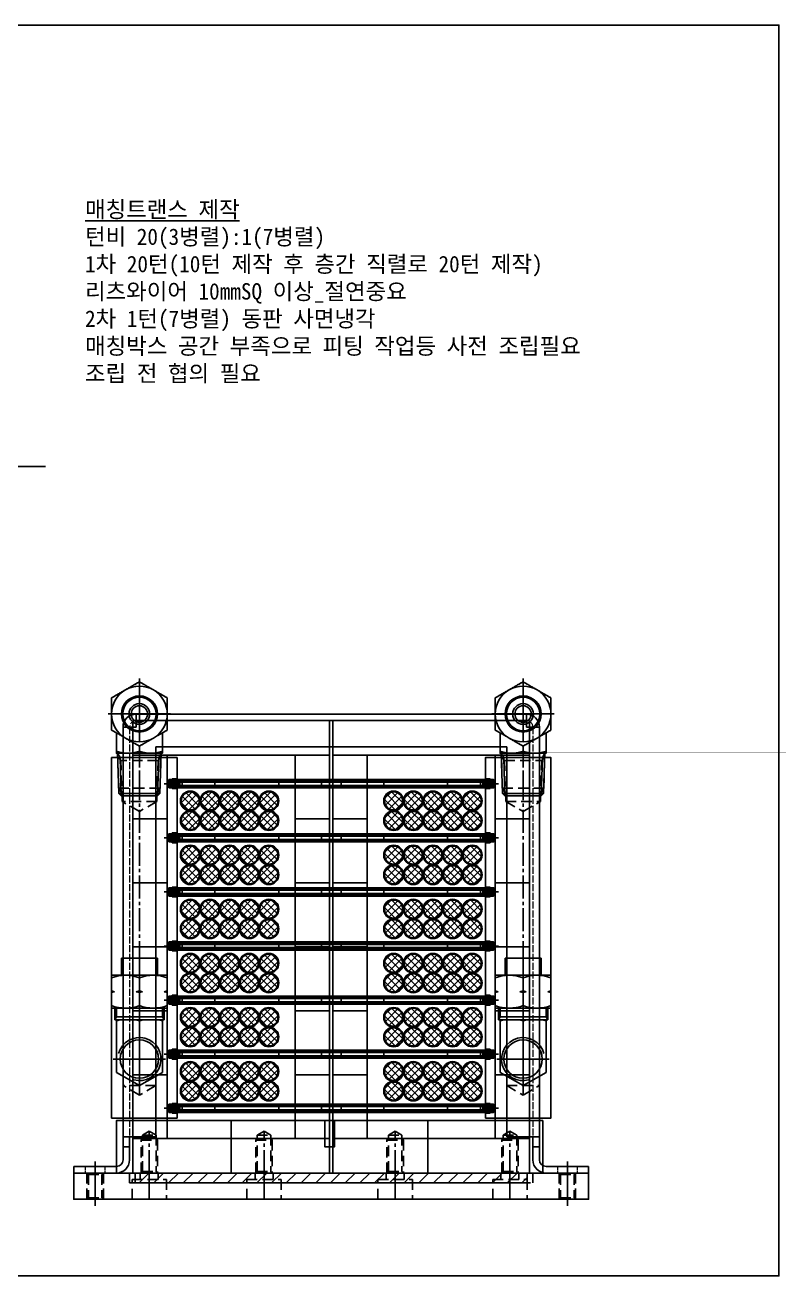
# Model space of a CAD drawing. Header units: millimetres. Extents: x 0 to 687, y 0 to 382.
# Drawn here: x 456.7 to 686.6, y 0 to 381.6 of the extents above; entities that cross this region are included whole.
import ezdxf

# ---------------------------------------------------------------- set-up
doc = ezdxf.new("R2010")
doc.units = ezdxf.units.MM
for name, pattern in [('CENTER', [50.8, 31.75, -6.35, 6.35, -6.35]), ('CENTER1', [10, 7, -1, 1, -1]), ('CENTER2', [28.575, 19.05, -3.175, 3.175, -3.175]), ('CHAIN', [0.3543, 0.2362, -0.0295, 0.0591, -0.0295]), ('DASHED', [0.2067, 0.1654, -0.0413]), ('HIDDEN2', [4.7625, 3.175, -1.5875]), ('HIDDENX2', [19.05, 12.7, -6.35])]:
    doc.linetypes.add(name, pattern=pattern)
for name, color, linetype in [('______', 7, 'Continuous'), ('CENTER', 1, 'CENTER'), ('PV-529CA', 7, 'Continuous'), ('THIN', 3, 'Continuous'), ('가는실선', 6, 'Continuous'), ('가시적인 것(ISO)', 7, 'Continuous'), ('외형선', 7, 'Continuous'), ('중심선', 3, 'CENTER2')]:
    doc.layers.add(name, color=color, linetype=linetype)
doc.layers.add('가려진 것(ISO)', color=2, linetype='DASHED', lineweight=18)
doc.layers.add('중심선(ISO)', color=1, linetype='CENTER', lineweight=25)
doc.styles.add('HAN', font='')
doc.styles.get("Standard").update_dxf_attribs({"font": 'ISOCP.SHX', "bigfont": 'WHGTXT.SHX'})
doc.styles.get('HAN').set_extended_font_data('GulimChe')
doc.dimstyles.new('PS-3', dxfattribs={"dimscale": 3, "dimtxt": 3.2, "dimasz": 2.5, "dimexe": 2, "dimexo": 2.5, "dimgap": 2, "dimtad": 1, "dimtoh": 1, "dimrnd": 0.05, "dimzin": 12, "dimdsep": 46, "dimtxsty": 'Standard', "dimcen": 0, "dimclrt": 2, "dimazin": 3, "dimtfac": 1, "dimtofl": 0, "dimtmove": 0, "dimatfit": 3, "dimfxl": 0, "dimtolj": 1, "dimtzin": 0, "dimarcsym": 0})

# ---------------------------------------------------------------- blocks, each defined once
blk = doc.blocks.new('A$C18066BA7')
for p, q in [((-19.35, 153.69), (-18.35, 153.69)), ((-19.35, 15.69), (-18.35, 15.69))]:
    blk.add_line(p, q)
at = {"color": 250}
for points in [[(-79.35, 153.69), (-79.35, 143.19), (-19.35, 143.19), (-19.35, 153.69)], [(41.65, 153.69), (41.65, 143.19), (-18.35, 143.19), (-18.35, 153.69)], [(-79.35, 26.19), (-79.35, 15.69), (-19.35, 15.69), (-19.35, 26.19)], [(41.65, 26.19), (41.65, 15.69), (-18.35, 15.69), (-18.35, 26.19)]]:
    blk.add_lwpolyline(points, close=True, dxfattribs=at)
for points in [[(-68.85, 123.69), (-68.85, 143.19), (-79.35, 143.19), (-79.35, 123.69), (-68.85, 123.69)], [(-29.85, 123.69), (-29.85, 143.19), (-19.35, 143.19), (-19.35, 123.69), (-29.85, 123.69)], [(-7.85, 123.69), (-7.85, 143.19), (-18.35, 143.19), (-18.35, 123.69), (-7.85, 123.69)], [(31.15, 123.69), (31.15, 143.19), (41.65, 143.19), (41.65, 123.69), (31.15, 123.69)], [(-68.85, 104.19), (-68.85, 123.69), (-79.35, 123.69), (-79.35, 104.19), (-68.85, 104.19)], [(-29.85, 104.19), (-29.85, 123.69), (-19.35, 123.69), (-19.35, 104.19), (-29.85, 104.19)], [(-7.85, 104.19), (-7.85, 123.69), (-18.35, 123.69), (-18.35, 104.19), (-7.85, 104.19)], [(31.15, 104.19), (31.15, 123.69), (41.65, 123.69), (41.65, 104.19), (31.15, 104.19)], [(-68.85, 84.69), (-68.85, 104.19), (-79.35, 104.19), (-79.35, 84.69), (-68.85, 84.69)], [(-29.85, 84.69), (-29.85, 104.19), (-19.35, 104.19), (-19.35, 84.69), (-29.85, 84.69)], [(-7.85, 84.69), (-7.85, 104.19), (-18.35, 104.19), (-18.35, 84.69), (-7.85, 84.69)], [(31.15, 84.69), (31.15, 104.19), (41.65, 104.19), (41.65, 84.69), (31.15, 84.69)], [(-68.85, 65.19), (-68.85, 84.69), (-79.35, 84.69), (-79.35, 65.19), (-68.85, 65.19)], [(-29.85, 65.19), (-29.85, 84.69), (-19.35, 84.69), (-19.35, 65.19), (-29.85, 65.19)], [(-7.85, 65.19), (-7.85, 84.69), (-18.35, 84.69), (-18.35, 65.19), (-7.85, 65.19)], [(31.15, 65.19), (31.15, 84.69), (41.65, 84.69), (41.65, 65.19), (31.15, 65.19)], [(-68.85, 45.69), (-68.85, 65.19), (-79.35, 65.19), (-79.35, 45.69), (-68.85, 45.69)], [(-29.85, 45.69), (-29.85, 65.19), (-19.35, 65.19), (-19.35, 45.69), (-29.85, 45.69)], [(-7.85, 45.69), (-7.85, 65.19), (-18.35, 65.19), (-18.35, 45.69), (-7.85, 45.69)], [(31.15, 45.69), (31.15, 65.19), (41.65, 65.19), (41.65, 45.69), (31.15, 45.69)], [(-68.85, 26.19), (-68.85, 45.69), (-79.35, 45.69), (-79.35, 26.19), (-68.85, 26.19)], [(-29.85, 26.19), (-29.85, 45.69), (-19.35, 45.69), (-19.35, 26.19), (-29.85, 26.19)], [(-7.85, 26.19), (-7.85, 45.69), (-18.35, 45.69), (-18.35, 26.19), (-7.85, 26.19)], [(31.15, 26.19), (31.15, 45.69), (41.65, 45.69), (41.65, 26.19), (31.15, 26.19)]]:
    blk.add_lwpolyline(points, dxfattribs=at)
blk = doc.blocks.new('A$C64147AFC')
at = {"color": 3}
for p, q in [((-95.5, 2.5), (-95.5, 2)), ((-95.5, 0.5), (-95.5, 0)), ((-3.5, 2.5), (-3.5, 2)), ((-3.5, 0.5), (-3.5, 0))]:
    blk.add_line(p, q, dxfattribs=at)
at = {"color": 1}
for p, q in [((-95, 0.75), (-95, 1.75)), ((-4, 0.75), (-4, 1.75))]:
    blk.add_line(p, q, dxfattribs=at)
at = {"color": 252}
for p, q in [((-85, 1.75), (-85, 0.75)), ((-52.5, 1.75), (-52.5, 0.75)), ((-46.5, 1.75), (-46.5, 0.75)), ((-14, 1.75), (-14, 0.75))]:
    blk.add_line(p, q, dxfattribs=at)
at = {"color": 2, "linetype": 'HIDDENX2'}
for p, q in [((-65.5, 0.75), (-65.5, 1.75)), ((-61.5, 2.25), (-61.5, 2.5)), ((-61.5, 2), (-61.5, 2.25)), ((-61.5, 0.5), (-61.5, 0.25)), ((-61.5, 0.25), (-61.5, 0)), ((-37.5, 2.25), (-37.5, 2.5)), ((-37.5, 2), (-37.5, 2.25)), ((-37.5, 0.5), (-37.5, 0.25)), ((-37.5, 0.25), (-37.5, 0)), ((-33.5, 0.75), (-33.5, 1.75))]:
    blk.add_line(p, q, dxfattribs=at)
at = {"color": 1}
blk.add_lwpolyline([(0.5, 0.75), (-99.5, 0.75), (-99.5, 1.75), (0.5, 1.75)], close=True, dxfattribs=at)
at = {"color": 3}
for points in [[(-99, 2.25), (0, 2.25), (0, 2.5), (-99, 2.5)], [(-99, 2), (0, 2), (0, 2.25), (-99, 2.25)], [(-99, 0.25), (0, 0.25), (0, 0.5), (-99, 0.5)], [(-99, 0), (0, 0), (0, 0.25), (-99, 0.25)]]:
    blk.add_lwpolyline(points, close=True, dxfattribs=at)
blk = doc.blocks.new('A$C630739C4')
h = blk.add_hatch()
h.set_pattern_fill('ANSI37', color=1, scale=0.5)
h.set_pattern_definition([(45, (-2245.9198, -538.1216), (-1.122532, 1.122532), []), (135, (-2245.9198, -538.1216), (-1.122532, -1.122532), [])])
h.paths.add_polyline_path([(-21.25, 91.5, 1), (-26.75, 91.5, 1)])
h = blk.add_hatch()
h.set_pattern_fill('ANSI37', color=1, scale=0.5)
h.set_pattern_definition([(45, (-2239.9198, -538.1216), (-1.122532, 1.122532), []), (135, (-2239.9198, -538.1216), (-1.122532, -1.122532), [])])
h.paths.add_polyline_path([(-15.25, 91.5, 1), (-20.75, 91.5, 1)])
h = blk.add_hatch()
h.set_pattern_fill('ANSI37', color=1, scale=0.5)
h.set_pattern_definition([(45, (-2233.9198, -538.1216), (-1.122532, 1.122532), []), (135, (-2233.9198, -538.1216), (-1.122532, -1.122532), [])])
h.paths.add_polyline_path([(-9.25, 91.5, 1), (-14.75, 91.5, 1)])
h = blk.add_hatch()
h.set_pattern_fill('ANSI37', color=1, scale=0.5)
h.set_pattern_definition([(45, (-2227.9198, -538.1216), (-1.122532, 1.122532), []), (135, (-2227.9198, -538.1216), (-1.122532, -1.122532), [])])
h.paths.add_polyline_path([(-3.25, 91.5, 1), (-8.75, 91.5, 1)])
h = blk.add_hatch()
h.set_pattern_fill('ANSI37', color=1, scale=0.5)
h.set_pattern_definition([(45, (-2221.9198, -538.1216), (-1.122532, 1.122532), []), (135, (-2221.9198, -538.1216), (-1.122532, -1.122532), [])])
h.paths.add_polyline_path([(2.75, 91.5, 1), (-2.75, 91.5, 1)])
h = blk.add_hatch()
h.set_pattern_fill('ANSI37', color=1, scale=0.5)
h.set_pattern_definition([(45, (-2245.9198, -544.1216), (-1.122532, 1.122532), []), (135, (-2245.9198, -544.1216), (-1.122532, -1.122532), [])])
h.paths.add_polyline_path([(-21.25, 85.5, 1), (-26.75, 85.5, 1)])
h = blk.add_hatch()
h.set_pattern_fill('ANSI37', color=1, scale=0.5)
h.set_pattern_definition([(45, (-2239.9198, -544.1216), (-1.122532, 1.122532), []), (135, (-2239.9198, -544.1216), (-1.122532, -1.122532), [])])
h.paths.add_polyline_path([(-15.25, 85.5, 1), (-20.75, 85.5, 1)])
h = blk.add_hatch()
h.set_pattern_fill('ANSI37', color=1, scale=0.5)
h.set_pattern_definition([(45, (-2233.9198, -544.1216), (-1.122532, 1.122532), []), (135, (-2233.9198, -544.1216), (-1.122532, -1.122532), [])])
h.paths.add_polyline_path([(-9.25, 85.5, 1), (-14.75, 85.5, 1)])
h = blk.add_hatch()
h.set_pattern_fill('ANSI37', color=1, scale=0.5)
h.set_pattern_definition([(45, (-2227.9198, -544.1216), (-1.122532, 1.122532), []), (135, (-2227.9198, -544.1216), (-1.122532, -1.122532), [])])
h.paths.add_polyline_path([(-3.25, 85.5, 1), (-8.75, 85.5, 1)])
h = blk.add_hatch()
h.set_pattern_fill('ANSI37', color=1, scale=0.5)
h.set_pattern_definition([(45, (-2221.9198, -544.1216), (-1.122532, 1.122532), []), (135, (-2221.9198, -544.1216), (-1.122532, -1.122532), [])])
h.paths.add_polyline_path([(2.75, 85.5, 1), (-2.75, 85.5, 1)])
h = blk.add_hatch()
h.set_pattern_fill('ANSI37', color=1, scale=0.5)
h.set_pattern_definition([(45, (-2245.9198, -554.6216), (-1.122532, 1.122532), []), (135, (-2245.9198, -554.6216), (-1.122532, -1.122532), [])])
h.paths.add_polyline_path([(-21.25, 75, 1), (-26.75, 75, 1)])
h = blk.add_hatch()
h.set_pattern_fill('ANSI37', color=1, scale=0.5)
h.set_pattern_definition([(45, (-2239.9198, -554.6216), (-1.122532, 1.122532), []), (135, (-2239.9198, -554.6216), (-1.122532, -1.122532), [])])
h.paths.add_polyline_path([(-15.25, 75, 1), (-20.75, 75, 1)])
h = blk.add_hatch()
h.set_pattern_fill('ANSI37', color=1, scale=0.5)
h.set_pattern_definition([(45, (-2233.9198, -554.6216), (-1.122532, 1.122532), []), (135, (-2233.9198, -554.6216), (-1.122532, -1.122532), [])])
h.paths.add_polyline_path([(-9.25, 75, 1), (-14.75, 75, 1)])
h = blk.add_hatch()
h.set_pattern_fill('ANSI37', color=1, scale=0.5)
h.set_pattern_definition([(45, (-2227.9198, -554.6216), (-1.122532, 1.122532), []), (135, (-2227.9198, -554.6216), (-1.122532, -1.122532), [])])
h.paths.add_polyline_path([(-3.25, 75, 1), (-8.75, 75, 1)])
h = blk.add_hatch()
h.set_pattern_fill('ANSI37', color=1, scale=0.5)
h.set_pattern_definition([(45, (-2221.9198, -554.6216), (-1.122532, 1.122532), []), (135, (-2221.9198, -554.6216), (-1.122532, -1.122532), [])])
h.paths.add_polyline_path([(2.75, 75, 1), (-2.75, 75, 1)])
h = blk.add_hatch()
h.set_pattern_fill('ANSI37', color=1, scale=0.5)
h.set_pattern_definition([(45, (-2245.9198, -560.6216), (-1.122532, 1.122532), []), (135, (-2245.9198, -560.6216), (-1.122532, -1.122532), [])])
h.paths.add_polyline_path([(-21.25, 69, 1), (-26.75, 69, 1)])
h = blk.add_hatch()
h.set_pattern_fill('ANSI37', color=1, scale=0.5)
h.set_pattern_definition([(45, (-2239.9198, -560.6216), (-1.122532, 1.122532), []), (135, (-2239.9198, -560.6216), (-1.122532, -1.122532), [])])
h.paths.add_polyline_path([(-15.25, 69, 1), (-20.75, 69, 1)])
h = blk.add_hatch()
h.set_pattern_fill('ANSI37', color=1, scale=0.5)
h.set_pattern_definition([(45, (-2233.9198, -560.6216), (-1.122532, 1.122532), []), (135, (-2233.9198, -560.6216), (-1.122532, -1.122532), [])])
h.paths.add_polyline_path([(-9.25, 69, 1), (-14.75, 69, 1)])
h = blk.add_hatch()
h.set_pattern_fill('ANSI37', color=1, scale=0.5)
h.set_pattern_definition([(45, (-2227.9198, -560.6216), (-1.122532, 1.122532), []), (135, (-2227.9198, -560.6216), (-1.122532, -1.122532), [])])
h.paths.add_polyline_path([(-3.25, 69, 1), (-8.75, 69, 1)])
h = blk.add_hatch()
h.set_pattern_fill('ANSI37', color=1, scale=0.5)
h.set_pattern_definition([(45, (-2221.9198, -560.6216), (-1.122532, 1.122532), []), (135, (-2221.9198, -560.6216), (-1.122532, -1.122532), [])])
h.paths.add_polyline_path([(2.75, 69, 1), (-2.75, 69, 1)])
h = blk.add_hatch()
h.set_pattern_fill('ANSI37', color=1, scale=0.5)
h.set_pattern_definition([(45, (-2245.9198, -571.1216), (-1.122532, 1.122532), []), (135, (-2245.9198, -571.1216), (-1.122532, -1.122532), [])])
h.paths.add_polyline_path([(-21.25, 58.5, 1), (-26.75, 58.5, 1)])
h = blk.add_hatch()
h.set_pattern_fill('ANSI37', color=1, scale=0.5)
h.set_pattern_definition([(45, (-2239.9198, -571.1216), (-1.122532, 1.122532), []), (135, (-2239.9198, -571.1216), (-1.122532, -1.122532), [])])
h.paths.add_polyline_path([(-15.25, 58.5, 1), (-20.75, 58.5, 1)])
h = blk.add_hatch()
h.set_pattern_fill('ANSI37', color=1, scale=0.5)
h.set_pattern_definition([(45, (-2233.9198, -571.1216), (-1.122532, 1.122532), []), (135, (-2233.9198, -571.1216), (-1.122532, -1.122532), [])])
h.paths.add_polyline_path([(-9.25, 58.5, 1), (-14.75, 58.5, 1)])
h = blk.add_hatch()
h.set_pattern_fill('ANSI37', color=1, scale=0.5)
h.set_pattern_definition([(45, (-2227.9198, -571.1216), (-1.122532, 1.122532), []), (135, (-2227.9198, -571.1216), (-1.122532, -1.122532), [])])
h.paths.add_polyline_path([(-3.25, 58.5, 1), (-8.75, 58.5, 1)])
h = blk.add_hatch()
h.set_pattern_fill('ANSI37', color=1, scale=0.5)
h.set_pattern_definition([(45, (-2221.9198, -571.1216), (-1.122532, 1.122532), []), (135, (-2221.9198, -571.1216), (-1.122532, -1.122532), [])])
h.paths.add_polyline_path([(2.75, 58.5, 1), (-2.75, 58.5, 1)])
h = blk.add_hatch()
h.set_pattern_fill('ANSI37', color=1, scale=0.5)
h.set_pattern_definition([(45, (-2245.9198, -577.1216), (-1.122532, 1.122532), []), (135, (-2245.9198, -577.1216), (-1.122532, -1.122532), [])])
h.paths.add_polyline_path([(-21.25, 52.5, 1), (-26.75, 52.5, 1)])
h = blk.add_hatch()
h.set_pattern_fill('ANSI37', color=1, scale=0.5)
h.set_pattern_definition([(45, (-2239.9198, -577.1216), (-1.122532, 1.122532), []), (135, (-2239.9198, -577.1216), (-1.122532, -1.122532), [])])
h.paths.add_polyline_path([(-15.25, 52.5, 1), (-20.75, 52.5, 1)])
h = blk.add_hatch()
h.set_pattern_fill('ANSI37', color=1, scale=0.5)
h.set_pattern_definition([(45, (-2233.9198, -577.1216), (-1.122532, 1.122532), []), (135, (-2233.9198, -577.1216), (-1.122532, -1.122532), [])])
h.paths.add_polyline_path([(-9.25, 52.5, 1), (-14.75, 52.5, 1)])
h = blk.add_hatch()
h.set_pattern_fill('ANSI37', color=1, scale=0.5)
h.set_pattern_definition([(45, (-2227.9198, -577.1216), (-1.122532, 1.122532), []), (135, (-2227.9198, -577.1216), (-1.122532, -1.122532), [])])
h.paths.add_polyline_path([(-3.25, 52.5, 1), (-8.75, 52.5, 1)])
h = blk.add_hatch()
h.set_pattern_fill('ANSI37', color=1, scale=0.5)
h.set_pattern_definition([(45, (-2221.9198, -577.1216), (-1.122532, 1.122532), []), (135, (-2221.9198, -577.1216), (-1.122532, -1.122532), [])])
h.paths.add_polyline_path([(2.75, 52.5, 1), (-2.75, 52.5, 1)])
h = blk.add_hatch()
h.set_pattern_fill('ANSI37', color=1, scale=0.5)
h.set_pattern_definition([(45, (-2245.9198, -587.6216), (-1.122532, 1.122532), []), (135, (-2245.9198, -587.6216), (-1.122532, -1.122532), [])])
h.paths.add_polyline_path([(-21.25, 42, 1), (-26.75, 42, 1)])
h = blk.add_hatch()
h.set_pattern_fill('ANSI37', color=1, scale=0.5)
h.set_pattern_definition([(45, (-2239.9198, -587.6216), (-1.122532, 1.122532), []), (135, (-2239.9198, -587.6216), (-1.122532, -1.122532), [])])
h.paths.add_polyline_path([(-15.25, 42, 1), (-20.75, 42, 1)])
h = blk.add_hatch()
h.set_pattern_fill('ANSI37', color=1, scale=0.5)
h.set_pattern_definition([(45, (-2233.9198, -587.6216), (-1.122532, 1.122532), []), (135, (-2233.9198, -587.6216), (-1.122532, -1.122532), [])])
h.paths.add_polyline_path([(-9.25, 42, 1), (-14.75, 42, 1)])
h = blk.add_hatch()
h.set_pattern_fill('ANSI37', color=1, scale=0.5)
h.set_pattern_definition([(45, (-2227.9198, -587.6216), (-1.122532, 1.122532), []), (135, (-2227.9198, -587.6216), (-1.122532, -1.122532), [])])
h.paths.add_polyline_path([(-3.25, 42, 1), (-8.75, 42, 1)])
h = blk.add_hatch()
h.set_pattern_fill('ANSI37', color=1, scale=0.5)
h.set_pattern_definition([(45, (-2221.9198, -587.6216), (-1.122532, 1.122532), []), (135, (-2221.9198, -587.6216), (-1.122532, -1.122532), [])])
h.paths.add_polyline_path([(2.75, 42, 1), (-2.75, 42, 1)])
h = blk.add_hatch()
h.set_pattern_fill('ANSI37', color=1, scale=0.5)
h.set_pattern_definition([(45, (-2245.9198, -593.6216), (-1.122532, 1.122532), []), (135, (-2245.9198, -593.6216), (-1.122532, -1.122532), [])])
h.paths.add_polyline_path([(-21.25, 36, 1), (-26.75, 36, 1)])
h = blk.add_hatch()
h.set_pattern_fill('ANSI37', color=1, scale=0.5)
h.set_pattern_definition([(45, (-2239.9198, -593.6216), (-1.122532, 1.122532), []), (135, (-2239.9198, -593.6216), (-1.122532, -1.122532), [])])
h.paths.add_polyline_path([(-15.25, 36, 1), (-20.75, 36, 1)])
h = blk.add_hatch()
h.set_pattern_fill('ANSI37', color=1, scale=0.5)
h.set_pattern_definition([(45, (-2233.9198, -593.6216), (-1.122532, 1.122532), []), (135, (-2233.9198, -593.6216), (-1.122532, -1.122532), [])])
h.paths.add_polyline_path([(-9.25, 36, 1), (-14.75, 36, 1)])
h = blk.add_hatch()
h.set_pattern_fill('ANSI37', color=1, scale=0.5)
h.set_pattern_definition([(45, (-2227.9198, -593.6216), (-1.122532, 1.122532), []), (135, (-2227.9198, -593.6216), (-1.122532, -1.122532), [])])
h.paths.add_polyline_path([(-3.25, 36, 1), (-8.75, 36, 1)])
h = blk.add_hatch()
h.set_pattern_fill('ANSI37', color=1, scale=0.5)
h.set_pattern_definition([(45, (-2221.9198, -593.6216), (-1.122532, 1.122532), []), (135, (-2221.9198, -593.6216), (-1.122532, -1.122532), [])])
h.paths.add_polyline_path([(2.75, 36, 1), (-2.75, 36, 1)])
h = blk.add_hatch()
h.set_pattern_fill('ANSI37', color=1, scale=0.5)
h.set_pattern_definition([(45, (-2245.9198, -604.1216), (-1.122532, 1.122532), []), (135, (-2245.9198, -604.1216), (-1.122532, -1.122532), [])])
h.paths.add_polyline_path([(-21.25, 25.5, 1), (-26.75, 25.5, 1)])
h = blk.add_hatch()
h.set_pattern_fill('ANSI37', color=1, scale=0.5)
h.set_pattern_definition([(45, (-2239.9198, -604.1216), (-1.122532, 1.122532), []), (135, (-2239.9198, -604.1216), (-1.122532, -1.122532), [])])
h.paths.add_polyline_path([(-15.25, 25.5, 1), (-20.75, 25.5, 1)])
h = blk.add_hatch()
h.set_pattern_fill('ANSI37', color=1, scale=0.5)
h.set_pattern_definition([(45, (-2233.9198, -604.1216), (-1.122532, 1.122532), []), (135, (-2233.9198, -604.1216), (-1.122532, -1.122532), [])])
h.paths.add_polyline_path([(-9.25, 25.5, 1), (-14.75, 25.5, 1)])
h = blk.add_hatch()
h.set_pattern_fill('ANSI37', color=1, scale=0.5)
h.set_pattern_definition([(45, (-2227.9198, -604.1216), (-1.122532, 1.122532), []), (135, (-2227.9198, -604.1216), (-1.122532, -1.122532), [])])
h.paths.add_polyline_path([(-3.25, 25.5, 1), (-8.75, 25.5, 1)])
h = blk.add_hatch()
h.set_pattern_fill('ANSI37', color=1, scale=0.5)
h.set_pattern_definition([(45, (-2221.9198, -604.1216), (-1.122532, 1.122532), []), (135, (-2221.9198, -604.1216), (-1.122532, -1.122532), [])])
h.paths.add_polyline_path([(2.75, 25.5, 1), (-2.75, 25.5, 1)])
h = blk.add_hatch()
h.set_pattern_fill('ANSI37', color=1, scale=0.5)
h.set_pattern_definition([(45, (-2245.9198, -610.1216), (-1.122532, 1.122532), []), (135, (-2245.9198, -610.1216), (-1.122532, -1.122532), [])])
h.paths.add_polyline_path([(-21.25, 19.5, 1), (-26.75, 19.5, 1)])
h = blk.add_hatch()
h.set_pattern_fill('ANSI37', color=1, scale=0.5)
h.set_pattern_definition([(45, (-2239.9198, -610.1216), (-1.122532, 1.122532), []), (135, (-2239.9198, -610.1216), (-1.122532, -1.122532), [])])
h.paths.add_polyline_path([(-15.25, 19.5, 1), (-20.75, 19.5, 1)])
h = blk.add_hatch()
h.set_pattern_fill('ANSI37', color=1, scale=0.5)
h.set_pattern_definition([(45, (-2233.9198, -610.1216), (-1.122532, 1.122532), []), (135, (-2233.9198, -610.1216), (-1.122532, -1.122532), [])])
h.paths.add_polyline_path([(-9.25, 19.5, 1), (-14.75, 19.5, 1)])
h = blk.add_hatch()
h.set_pattern_fill('ANSI37', color=1, scale=0.5)
h.set_pattern_definition([(45, (-2227.9198, -610.1216), (-1.122532, 1.122532), []), (135, (-2227.9198, -610.1216), (-1.122532, -1.122532), [])])
h.paths.add_polyline_path([(-3.25, 19.5, 1), (-8.75, 19.5, 1)])
h = blk.add_hatch()
h.set_pattern_fill('ANSI37', color=1, scale=0.5)
h.set_pattern_definition([(45, (-2221.9198, -610.1216), (-1.122532, 1.122532), []), (135, (-2221.9198, -610.1216), (-1.122532, -1.122532), [])])
h.paths.add_polyline_path([(2.75, 19.5, 1), (-2.75, 19.5, 1)])
h = blk.add_hatch()
h.set_pattern_fill('ANSI37', color=1, scale=0.5)
h.set_pattern_definition([(45, (-2245.9198, -620.6216), (-1.122532, 1.122532), []), (135, (-2245.9198, -620.6216), (-1.122532, -1.122532), [])])
h.paths.add_polyline_path([(-21.25, 9, 1), (-26.75, 9, 1)])
h = blk.add_hatch()
h.set_pattern_fill('ANSI37', color=1, scale=0.5)
h.set_pattern_definition([(45, (-2239.9198, -620.6216), (-1.122532, 1.122532), []), (135, (-2239.9198, -620.6216), (-1.122532, -1.122532), [])])
h.paths.add_polyline_path([(-15.25, 9, 1), (-20.75, 9, 1)])
h = blk.add_hatch()
h.set_pattern_fill('ANSI37', color=1, scale=0.5)
h.set_pattern_definition([(45, (-2233.9198, -620.6216), (-1.122532, 1.122532), []), (135, (-2233.9198, -620.6216), (-1.122532, -1.122532), [])])
h.paths.add_polyline_path([(-9.25, 9, 1), (-14.75, 9, 1)])
h = blk.add_hatch()
h.set_pattern_fill('ANSI37', color=1, scale=0.5)
h.set_pattern_definition([(45, (-2227.9198, -620.6216), (-1.122532, 1.122532), []), (135, (-2227.9198, -620.6216), (-1.122532, -1.122532), [])])
h.paths.add_polyline_path([(-3.25, 9, 1), (-8.75, 9, 1)])
h = blk.add_hatch()
h.set_pattern_fill('ANSI37', color=1, scale=0.5)
h.set_pattern_definition([(45, (-2221.9198, -620.6216), (-1.122532, 1.122532), []), (135, (-2221.9198, -620.6216), (-1.122532, -1.122532), [])])
h.paths.add_polyline_path([(2.75, 9, 1), (-2.75, 9, 1)])
h = blk.add_hatch()
h.set_pattern_fill('ANSI37', color=1, scale=0.5)
h.set_pattern_definition([(45, (-2245.9198, -626.6216), (-1.122532, 1.122532), []), (135, (-2245.9198, -626.6216), (-1.122532, -1.122532), [])])
h.paths.add_polyline_path([(-21.25, 3, 1), (-26.75, 3, 1)])
h = blk.add_hatch()
h.set_pattern_fill('ANSI37', color=1, scale=0.5)
h.set_pattern_definition([(45, (-2239.9198, -626.6216), (-1.122532, 1.122532), []), (135, (-2239.9198, -626.6216), (-1.122532, -1.122532), [])])
h.paths.add_polyline_path([(-15.25, 3, 1), (-20.75, 3, 1)])
h = blk.add_hatch()
h.set_pattern_fill('ANSI37', color=1, scale=0.5)
h.set_pattern_definition([(45, (-2233.9198, -626.6216), (-1.122532, 1.122532), []), (135, (-2233.9198, -626.6216), (-1.122532, -1.122532), [])])
h.paths.add_polyline_path([(-9.25, 3, 1), (-14.75, 3, 1)])
h = blk.add_hatch()
h.set_pattern_fill('ANSI37', color=1, scale=0.5)
h.set_pattern_definition([(45, (-2227.9198, -626.6216), (-1.122532, 1.122532), []), (135, (-2227.9198, -626.6216), (-1.122532, -1.122532), [])])
h.paths.add_polyline_path([(-3.25, 3, 1), (-8.75, 3, 1)])
h = blk.add_hatch()
h.set_pattern_fill('ANSI37', color=1, scale=0.5)
h.set_pattern_definition([(45, (-2221.9198, -626.6216), (-1.122532, 1.122532), []), (135, (-2221.9198, -626.6216), (-1.122532, -1.122532), [])])
h.paths.add_polyline_path([(2.75, 3, 1), (-2.75, 3, 1)])
for centre in [(-24, 91.5), (-18, 91.5), (-12, 91.5), (-6, 91.5), (0, 91.5), (-24, 85.5), (-18, 85.5), (-12, 85.5), (-6, 85.5), (0, 85.5), (-24, 75), (-18, 75), (-12, 75), (-6, 75), (0, 75), (-24, 69), (-18, 69), (-12, 69), (-6, 69), (0, 69), (-24, 58.5), (-18, 58.5), (-12, 58.5), (-6, 58.5), (0, 58.5), (-24, 52.5), (-18, 52.5), (-12, 52.5), (-6, 52.5), (0, 52.5), (-24, 42), (-18, 42), (-12, 42), (-6, 42), (0, 42), (-24, 36), (-18, 36), (-12, 36), (-6, 36), (0, 36), (-24, 25.5), (-18, 25.5), (-12, 25.5), (-6, 25.5), (0, 25.5), (-24, 19.5), (-18, 19.5), (-12, 19.5), (-6, 19.5), (0, 19.5), (-24, 9), (-18, 9), (-12, 9), (-6, 9), (0, 9), (-24, 3), (-18, 3), (-12, 3), (-6, 3), (0, 3)]:
    blk.add_circle(centre, 3)
at = {"color": 1}
for centre in [(-24, 91.5), (-18, 91.5), (-12, 91.5), (-6, 91.5), (0, 91.5), (-24, 85.5), (-18, 85.5), (-12, 85.5), (-6, 85.5), (0, 85.5), (-24, 75), (-18, 75), (-12, 75), (-6, 75), (0, 75), (-24, 69), (-18, 69), (-12, 69), (-6, 69), (0, 69), (-24, 58.5), (-18, 58.5), (-12, 58.5), (-6, 58.5), (0, 58.5), (-24, 52.5), (-18, 52.5), (-12, 52.5), (-6, 52.5), (0, 52.5), (-24, 42), (-18, 42), (-12, 42), (-6, 42), (0, 42), (-24, 36), (-18, 36), (-12, 36), (-6, 36), (0, 36), (-24, 25.5), (-18, 25.5), (-12, 25.5), (-6, 25.5), (0, 25.5), (-24, 19.5), (-18, 19.5), (-12, 19.5), (-6, 19.5), (0, 19.5), (-24, 9), (-18, 9), (-12, 9), (-6, 9), (0, 9), (-24, 3), (-18, 3), (-12, 3), (-6, 3), (0, 3)]:
    blk.add_circle(centre, 2.75, dxfattribs=at)
blk = doc.blocks.new('A$C12E02908')
at = {"color": 1, "linetype": 'CENTER1'}
for p, q in [((-8.5, -95), (-8.5, 8)), ((4, 0), (-1, 0)), ((4, -16.5), (-1, -16.5)), ((4, -33), (-1, -33)), ((4, -49.5), (-1, -49.5)), ((4, -66), (-1, -66)), ((4, -82.5), (-1, -82.5)), ((4, -99), (-1, -99))]:
    blk.add_line(p, q, dxfattribs=at)
at = {"color": 1}
blk.add_lwpolyline([(3, -102), (3, 8), (-17, 8), (-17, -102)], close=True, dxfattribs=at)
blk.add_circle((-8.5, -84), 5.85)
at = {"layer": '______', "color": 2, "linetype": 'HIDDEN2'}
for p, q in [((1.5, 0.75), (0, 0.75)), ((0, 0.75), (0, -0.75)), ((1.5, -1.5), (1.5, 1.5)), ((3, 1.5), (1.5, 1.5)), ((-2.22, -1.4), (-14.78, -1.4)), ((1.5, -0.75), (0, -0.75)), ((3, -1.5), (1.5, -1.5)), ((-3.2, -5.41), (-13.8, -5.41)), ((1.5, -18), (1.5, -15)), ((3, -15), (1.5, -15)), ((0, -15.75), (0, -17.25)), ((1.5, -15.75), (0, -15.75)), ((1.5, -17.25), (0, -17.25)), ((3, -18), (1.5, -18)), ((1.5, -32.25), (0, -32.25)), ((0, -32.25), (0, -33.75)), ((1.5, -33.75), (0, -33.75)), ((1.5, -34.5), (1.5, -31.5)), ((3, -31.5), (1.5, -31.5)), ((3, -34.5), (1.5, -34.5)), ((0, -48.75), (0, -50.25)), ((1.5, -48.75), (0, -48.75)), ((1.5, -51), (1.5, -48)), ((3, -48), (1.5, -48)), ((1.5, -50.25), (0, -50.25)), ((3, -51), (1.5, -51)), ((1.5, -67.5), (1.5, -64.5)), ((3, -64.5), (1.5, -64.5)), ((0, -65.25), (0, -66.75)), ((1.5, -65.25), (0, -65.25)), ((1.5, -66.75), (0, -66.75)), ((3, -67.5), (1.5, -67.5)), ((0, -81.75), (0, -83.25)), ((1.5, -81.75), (0, -81.75)), ((1.5, -83.25), (0, -83.25)), ((1.5, -84), (1.5, -81)), ((3, -81), (1.5, -81)), ((3, -84), (1.5, -84)), ((-3.5, -92), (-13.5, -92)), ((0, -98.25), (0, -99.75)), ((1.5, -98.25), (0, -98.25)), ((1.5, -100.5), (1.5, -97.5)), ((3, -97.5), (1.5, -97.5)), ((1.5, -99.75), (0, -99.75)), ((3, -100.5), (1.5, -100.5))]:
    blk.add_line(p, q, dxfattribs=at)
for points in [[(-13.88, -2.97), (-14.78, -1.4), (-15.08, 8)], [(-1.92, 8), (-2.81, 7.12), (-14.19, 7.12), (-15.08, 8)], [(-1.92, 8), (-2.22, -1.4), (-3.12, -2.97)], [(-2.81, 7.12), (-3.2, -5.41), (-8.5, -8.47), (-13.8, -5.41), (-14.19, 7.12)], [(-3.5, -5.59), (-3.5, -92), (-8.5, -95), (-13.5, -92), (-13.5, -5.59)]]:
    blk.add_lwpolyline(points, dxfattribs=at)
at = {"layer": 'CENTER'}
for p, q in [((-8.5, -77.42), (-8.5, -90.58)), ((-15.08, -84), (-1.92, -84))]:
    blk.add_line(p, q, dxfattribs=at)
at = {"layer": 'THIN'}
blk.add_arc((-8.5, -84), 6.58, 255, 165, dxfattribs=at)
blk = doc.blocks.new('A$C664A2258')
at = {"layer": 'PV-529CA'}
for p, q in [((15.56, 8.5), (15.56, 7.36)), ((25.56, 8.5), (25.56, 7.36)), ((12, 7.5), (15.56, 7.5)), ((15.56, 7.36), (15.56, 0)), ((25.56, 7.36), (25.56, 0)), ((25.56, 5.5), (30.77, 5.5)), ((30.77, 5.5), (30.77, -5.5)), ((15.56, 0), (15.56, -7.36)), ((25.56, 0), (25.56, -8.5)), ((12, -7.5), (15.56, -7.5)), ((15.56, -7.36), (15.56, -8.5)), ((25.56, -5.5), (30.77, -5.5))]:
    blk.add_line(p, q, dxfattribs=at)
at = {"layer": '가는실선'}
for p, q in [((12, 7.5), (12.87, 7)), ((12.87, 7), (15.56, 7)), ((12, -7.5), (12.87, -7)), ((12.87, -7), (15.56, -7))]:
    blk.add_line(p, q, dxfattribs=at)
at = {"layer": '외형선'}
for p, q in [((25.56, 8.5), (15.56, 8.5)), ((20.31, 8.5), (20.56, 7.55)), ((20.56, 7.55), (20.81, 8.5)), ((20.56, 7.55), (20.56, 8.5)), ((-4.04, 7), (-8.08, 0)), ((12, 7), (-4.04, 7)), ((11.66, 7), (12, 5.83)), ((12, 7.5), (12, -7.5)), ((12.87, -7.5), (12.87, 7.5)), ((11.66, 0), (12, 1.17)), ((20.31, 0), (20.56, 0.95)), ((20.56, 0.95), (20.81, 0)), ((20.56, 0.95), (20.56, -0.95)), ((-8.08, 0), (-4.04, -7)), ((11.66, 0), (-8.08, 0)), ((11.66, 0), (12, -1.17)), ((16.32, 0), (20.31, 0)), ((20.56, -0.95), (20.31, 0)), ((20.81, 0), (20.56, -0.95)), ((20.81, 0), (24.8, 0)), ((-4.04, -7), (12, -7)), ((11.66, -7), (12, -5.83)), ((20.31, -8.5), (20.56, -7.55)), ((20.56, -7.55), (20.81, -8.5)), ((20.56, -7.55), (20.56, -8.5)), ((25.56, -8.5), (15.56, -8.5))]:
    blk.add_line(p, q, dxfattribs=at)
for centre, start, end in [((27.83, 4.25), 159.7438, 200.2562), ((13.28, 4.25), 339.7438, 20.2562), ((27.83, -4.25), 159.7438, 200.2562), ((13.28, -4.25), 339.7438, 20.2562)]:
    blk.add_arc(centre, 12.28, start, end, dxfattribs=at)
at = {"layer": '중심선'}
for p, q in [((0, -8), (0, 8)), ((31.77, 0), (-9.08, 0))]:
    blk.add_line(p, q, dxfattribs=at)
blk = doc.blocks.new('A$C077B4541')
at = {"layer": 'PV-529CA', "extrusion": (0, 1, 0)}
for p, q in [((-7, 1.91), (-7, 7.51)), ((7, 1.91), (7, 7.51)), ((-3.5, 1.28), (-7, 1.28)), ((-6.27, -11.02), (-6.65, 1.28)), ((3.5, 1.28), (-3.5, 1.28)), ((0, 1.91), (0, 3.47)), ((7, 1.28), (3.5, 1.28)), ((6.27, -11.02), (6.65, 1.28)), ((-6.27, -11.02), (6.27, -11.02)), ((-5.54, -11.72), (-6.27, -11.02)), ((5.54, -11.72), (6.27, -11.02)), ((-5.54, -11.72), (5.54, -11.72))]:
    blk.add_line(p, q, dxfattribs=at)
at = {"layer": 'PV-529CA'}
for radius in [5.5, 5.1, 3.15, 2.5]:
    blk.add_circle((0, 13.28), radius, dxfattribs=at)
for start, end in [(120, 180), (60, 120), (0, 60), (180, 240), (300, 0), (240, 300)]:
    blk.add_arc((0, 13.28), 8.5, start, end, dxfattribs=at)
for points in [[(0, 23.1), (-2.28, 21.78), (-4.25, 20.64)], [(4.25, 20.64), (2.28, 21.78), (0, 23.1)], [(-4.25, 20.64), (-6.22, 19.5), (-8.5, 18.19)], [(8.5, 18.19), (6.22, 19.5), (4.25, 20.64)], [(-8.5, 18.19), (-8.5, 15.56), (-8.5, 13.28)], [(8.5, 13.28), (8.5, 15.56), (8.5, 18.19)], [(-8.5, 13.28), (-8.5, 11), (-8.5, 8.37)], [(8.5, 8.37), (8.5, 11), (8.5, 13.28)], [(-8.5, 8.37), (-6.22, 7.06), (-4.25, 5.92)], [(4.25, 5.92), (6.22, 7.06), (8.5, 8.37)], [(-4.25, 5.92), (-2.28, 4.78), (0, 3.47)], [(0, 3.47), (2.28, 4.78), (4.25, 5.92)], [(-7, 1.91), (-5.12, 1.28), (-3.5, 1.28)], [(-7, 1.28), (-7, 1.28), (-7, 1.91)], [(-3.5, 1.28), (-1.88, 1.28), (0, 1.91)], [(0, 1.91), (1.88, 1.28), (3.5, 1.28)], [(3.5, 1.28), (5.12, 1.28), (7, 1.91)], [(7, 1.91), (7, 1.28), (7, 1.28)]]:
    blk.add_rational_spline(points, [1, 1.0379548493, 1], degree=2, dxfattribs=at)
at = {"layer": '가는실선'}
for p, q in [((-6.65, 1.28), (-5.91, 0)), ((6.65, 1.28), (5.91, 0))]:
    blk.add_line(p, q, dxfattribs=at)
at = {"layer": '가는실선', "extrusion": (0, 1, 0)}
for p, q in [((-5.54, -11.72), (-5.91, 0)), ((5.54, -11.72), (5.91, 0))]:
    blk.add_line(p, q, dxfattribs=at)
at = {"layer": '외형선'}
blk.add_line((-6.61, 0), (6.61, 0), dxfattribs=at)
at = {"layer": '중심선'}
for p, q in [((0, 24.1), (0, -12.72)), ((-9.5, 13.28), (9.5, 13.28))]:
    blk.add_line(p, q, dxfattribs=at)
blk = doc.blocks.new('A$C400E51E1')
at = {"layer": '가려진 것(ISO)', "ltscale": 12.901145}
blk.add_line((-12.5, 138), (-131.5, 138), dxfattribs=at)
at = {"layer": '가려진 것(ISO)', "ltscale": 12.872348}
for p, q in [((-133.5, 136), (-133.5, 11)), ((-10.5, 136), (-10.5, 11))]:
    blk.add_line(p, q, dxfattribs=at)
at = {"layer": '가려진 것(ISO)', "ltscale": 2.856945}
for p, q in [((-147, 2), (-147, 0)), ((-141, 2), (-141, 0)), ((-3, 2), (-3, 0)), ((3, 2), (3, 0))]:
    blk.add_line(p, q, dxfattribs=at)
at = {"layer": '가려진 것(ISO)', "ltscale": 12.901145}
for centre, start, end in [((-131.5, 136), 90, 180), ((-12.5, 136), 0, 90)]:
    blk.add_arc(centre, 2, start, end, dxfattribs=at)
at = {"layer": '가시적인 것(ISO)'}
for p, q in [((-131.5, 140), (-131.5, 136)), ((-12.5, 140), (-131.5, 140)), ((-12.5, 136), (-12.5, 140)), ((-135.5, 136), (-135.5, 4)), ((-135.5, 136), (-131.5, 136)), ((-8.5, 136), (-12.5, 136)), ((-8.5, 136), (-8.5, 4)), ((-125.5, 130), (-125.5, 11)), ((-18.5, 130), (-125.5, 130)), ((-18.5, 130), (-18.5, 11)), ((-125.5, 11), (-135.5, 11)), ((-133.5, 8), (-135.5, 8)), ((-133.5, 11), (-133.5, 4)), ((-18.5, 11), (-8.5, 11)), ((-10.5, 11), (-10.5, 4)), ((-10.5, 8), (-8.5, 8)), ((-150.5, 2), (-137.5, 2)), ((-150.5, 2), (-150.5, 0)), ((-137.5, 0), (-150.5, 0)), ((6.5, 2), (-6.5, 2)), ((-6.5, 0), (6.5, 0)), ((6.5, 2), (6.5, 0))]:
    blk.add_line(p, q, dxfattribs=at)
for centre, radius, start, end in [((-131.5, 136), 4, 90, 180), ((-12.5, 136), 4, 0, 90), ((-137.5, 4), 2, 270, 0), ((-137.5, 4), 4, 270, 0), ((-6.5, 4), 4, 180, 270), ((-6.5, 4), 2, 180, 270)]:
    blk.add_arc(centre, radius, start, end, dxfattribs=at)
at = {"layer": '중심선(ISO)', "linetype": 'CHAIN', "ltscale": 3.333522}
for p, q in [((-144, 3.5), (-144, -1.5)), ((0, 3.5), (0, -1.5))]:
    blk.add_line(p, q, dxfattribs=at)
blk = doc.blocks.new('A$C1B2141FB')
h = blk.add_hatch()
h.set_pattern_fill('ANSI31', color=252)
h.set_pattern_definition([(45, (-2759.329, -1192.8204), (-2.245064, 2.245064), [])])
h.paths.add_polyline_path([(0, -1.5), (0, 1.5), (-119.5, 1.5), (-119.5, -1.5)])
at = {"color": 252}
blk.add_lwpolyline([(-119.5, 1.5), (0, 1.5), (0, -1.5), (-119.5, -1.5)], close=True, dxfattribs=at)
blk = doc.blocks.new('A$C3451145F')
at = {"color": 2, "linetype": 'HIDDEN2'}
for p, q in [((-42.07, 11.6), (-37.93, 11.6)), ((-2.07, 11.6), (2.07, 11.6)), ((-42.5, 10), (-37.5, 10)), ((-2.5, 10), (2.5, 10))]:
    blk.add_line(p, q, dxfattribs=at)
at = {"color": 1, "linetype": 'CENTER1'}
for p, q in [((-40, 0), (-40, 12.79)), ((0, 0), (0, 12.79))]:
    blk.add_line(p, q, dxfattribs=at)
at = {"color": 30}
blk.add_lwpolyline([(-21.5, 16), (-21.5, 8), (-18.5, 8), (-18.5, 16), (10, 16), (10, 0), (-50, 0), (-50, 16)], close=True, dxfattribs=at)
at = {"color": 2, "linetype": 'HIDDEN2'}
for points in [[(-42.07, 0.43), (-42.07, 11.6), (-40, 12.79), (-37.93, 11.6), (-37.93, 0.43)], [(-2.07, 0.43), (-2.07, 11.6), (0, 12.79), (2.07, 11.6), (2.07, 0.43)], [(-42.5, 0), (-42.5, 10), (-42.07, 10.75)], [(-37.93, 10.75), (-37.5, 10), (-37.5, 0)], [(-2.5, 0), (-2.5, 10), (-2.07, 10.75)], [(2.07, 10.75), (2.5, 10), (2.5, 0)], [(-42.5, 0), (-42.07, 0.43), (-37.93, 0.43), (-37.5, 0)], [(-2.5, 0), (-2.07, 0.43), (2.07, 0.43), (2.5, 0)]]:
    blk.add_lwpolyline(points, dxfattribs=at)
blk = doc.blocks.new('A$C4634214E')
at = {"color": 2, "linetype": 'HIDDEN2'}
for p, q in [((-2.07, 11.6), (2.07, 11.6)), ((107.93, 11.6), (112.07, 11.6)), ((-2.5, 10), (2.5, 10)), ((107.5, 10), (112.5, 10))]:
    blk.add_line(p, q, dxfattribs=at)
at = {"color": 1, "linetype": 'CENTER1'}
for p, q in [((0, 0), (0, 12.79)), ((110, 0), (110, 12.79))]:
    blk.add_line(p, q, dxfattribs=at)
at = {"color": 30}
blk.add_lwpolyline([(-10, 0), (-10, 16), (120, 16), (120, 0)], close=True, dxfattribs=at)
at = {"color": 2, "linetype": 'HIDDEN2'}
for points in [[(-2.07, 0.43), (-2.07, 11.6), (0, 12.79), (2.07, 11.6), (2.07, 0.43)], [(107.93, 0.43), (107.93, 11.6), (110, 12.79), (112.07, 11.6), (112.07, 0.43)], [(-2.5, 0), (-2.5, 10), (-2.07, 10.75)], [(2.07, 10.75), (2.5, 10), (2.5, 0)], [(107.5, 0), (107.5, 10), (107.93, 10.75)], [(112.07, 10.75), (112.5, 10), (112.5, 0)], [(-2.5, 0), (-2.07, 0.43), (2.07, 0.43), (2.5, 0)], [(107.5, 0), (107.93, 0.43), (112.07, 0.43), (112.5, 0)]]:
    blk.add_lwpolyline(points, dxfattribs=at)

msp = doc.modelspace()

# ---------------------------------------------------------------- linework, layer by layer
at = {"color": 2, "linetype": 'HIDDEN2'}
for p, q in [((475.539, 31.405, 0), (475.539, 23.405, 0)), ((475.972, 30.972, 0), (475.972, 23.838, 0)), ((480.106, 30.972, 0), (480.106, 23.838, 0)), ((480.539, 31.405, 0), (480.539, 23.405, 0)), ((488.539, 28.405, 0), (488.539, 31.405, 0)), ((491.789, 29.405, 0), (491.789, 31.405, 0)), ((497.289, 29.405, 0), (497.289, 31.405, 0)), ((526.789, 29.405, 0), (526.789, 31.405, 0)), ((532.289, 29.405, 0), (532.289, 31.405, 0)), ((566.789, 29.405, 0), (566.789, 31.405, 0)), ((572.289, 29.405, 0), (572.289, 31.405, 0)), ((601.789, 29.405, 0), (601.789, 31.405, 0)), ((607.289, 29.405, 0), (607.289, 31.405, 0)), ((611.539, 28.405, 0), (611.539, 31.405, 0)), ((619.539, 31.405, 0), (619.539, 23.405, 0)), ((619.972, 30.972, 0), (619.972, 23.838, 0)), ((624.106, 30.972, 0), (624.106, 23.838, 0)), ((624.539, 31.405, 0), (624.539, 23.405, 0)), ((488.539, 28.405, 0), (611.539, 28.405, 0))]:
    msp.add_line(p, q, dxfattribs=at)
msp.add_lwpolyline([(0, 381.599), (686.575, 381.599), (686.575, 0), (0, 0)], close=True)
at = {"color": 30, "elevation": 0}
msp.add_lwpolyline([(471.539, 31.405), (628.539, 31.405), (628.539, 23.405), (471.539, 23.405)], close=True, dxfattribs=at)
at = {"color": 2, "linetype": 'HIDDEN2', "elevation": 0}
for points in [[(475.539, 31.405), (475.972, 30.972), (480.106, 30.972), (480.539, 31.405)], [(619.539, 31.405), (619.972, 30.972), (624.106, 30.972), (624.539, 31.405)], [(489.289, 23.405), (489.289, 29.405), (499.789, 29.405), (499.789, 23.405)], [(524.289, 23.405), (524.289, 29.405), (534.789, 29.405), (534.789, 23.405)], [(564.289, 23.405), (564.289, 29.405), (574.789, 29.405), (574.789, 23.405)], [(599.289, 23.405), (599.289, 29.405), (609.789, 29.405), (609.789, 23.405)], [(475.539, 23.405), (475.972, 23.838), (480.106, 23.838), (480.539, 23.405)], [(619.539, 23.405), (619.972, 23.838), (624.106, 23.838), (624.539, 23.405)]]:
    msp.add_lwpolyline(points, dxfattribs=at)
at = {"layer": 'CENTER'}
for p, q in [((478.039, 33.405, 0), (478.039, 21.405, 0)), ((494.539, 23.405, 0), (494.539, 31.405, 0)), ((529.539, 23.405, 0), (529.539, 31.405, 0)), ((569.539, 23.405, 0), (569.539, 31.405, 0)), ((604.539, 23.405, 0), (604.539, 31.405, 0)), ((622.039, 33.405, 0), (622.039, 21.405, 0))]:
    msp.add_line(p, q, dxfattribs=at)

# ---------------------------------------------------------------- block references
for name, p in [('A$C077B4541', (491.539, 158.155, 0)), ('A$C077B4541', (608.539, 158.155, 0)), ('A$C400E51E1', (622.039, 31.405, 0)), ('A$C18066BA7', (568.888, 15.711, 0)), ('A$C12E02908', (500.039, 150.155, 0)), ('A$C64147AFC', (599.539, 148.905, 0)), ('A$C630739C4', (531.039, 53.405, 0)), ('A$C64147AFC', (599.539, 132.405, 0)), ('A$C64147AFC', (599.539, 115.905, 0)), ('A$C64147AFC', (599.539, 99.405, 0)), ('A$C64147AFC', (599.539, 82.905, 0)), ('A$C64147AFC', (599.539, 66.405, 0)), ('A$C64147AFC', (599.539, 49.905, 0)), ('A$C4634214E', (494.539, 31.405, 0)), ('A$C3451145F', (569.539, 31.405, 0)), ('A$C1B2141FB', (609.789, 29.905, 0))]:
    msp.add_blockref(name, p)
at = {"xscale": -1}
for name, p in [('A$C12E02908', (600.039, 150.155, 0)), ('A$C630739C4', (569.039, 53.405, 0))]:
    msp.add_blockref(name, p, dxfattribs=at)
at = {"rotation": 90}
for p in [(491.539, 66.155, 0), (608.539, 66.155, 0)]:
    msp.add_blockref('A$C664A2258', p, dxfattribs=at)

# ---------------------------------------------------------------- texts
at = {"color": 2, "insert": (474.956, 327.86, 0), "char_height": 5, "attachment_point": 1, "style": 'HAN'}
msp.add_mtext_dynamic_manual_height_columns('{\\L매칭트랜스 제작\\P\\l\\C1;턴비 20(3병렬):1(7병렬)\\P1차 20턴(10턴 제작 후 층간 직렬로 20턴 제작)\\P리츠와이어 10mmSQ 이상_절연중요\\P2차 1턴(7병렬) 동판 사면냉각\\P매칭박스 공간 부족으로 피팅 작업등 사전 조립필요\\P조립 전 협의 필요}', width=794.61738, gutter_width=769.295, heights=[449.727], dxfattribs=at)

# ---------------------------------------------------------------- leaders
at = {"annotation_type": 0, "has_hookline": 1, "hookline_direction": 0, "text_width": 51.222}
msp.add_leader([(387.541, 261.745), (398.182, 246.971), (405.682, 246.971)], dimstyle='PS-3', override={"dimgap": 2, "dimtad": 1}, dxfattribs=at)

doc.saveas('drawing.dxf')
